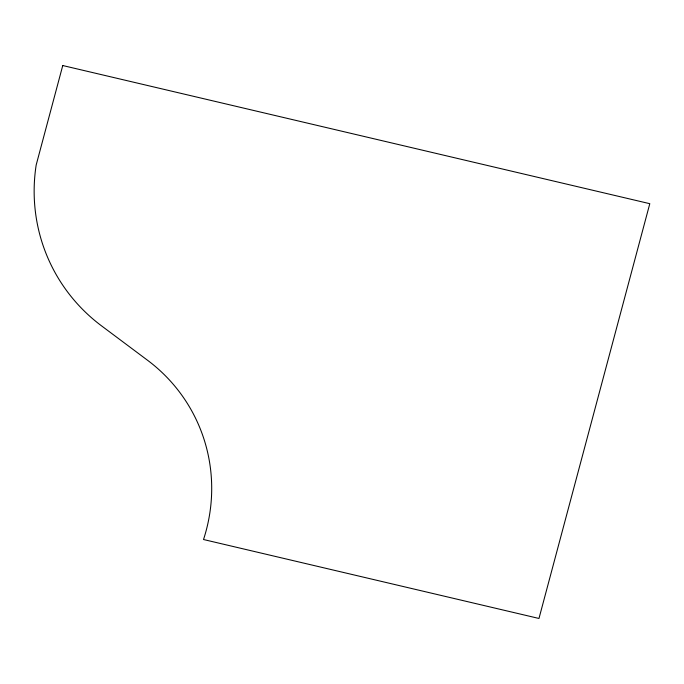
<?xml version="1.0" encoding="UTF-8"?>
<svg xmlns="http://www.w3.org/2000/svg" width="684" height="684" viewBox="0 0 684 684"><rect width="100%" height="100%" fill="white"/><g stroke="black" fill="none" stroke-linecap="round" stroke-linejoin="round"><path stroke-width="1.03" d="M62.757 65.536L36.175 165.024A177.43 172.163 -27.7 0 0 101.54 325.866L147.522 360.246A168.974 163.946 -27.7 0 1 203.516 539.522L538.975 618.464L649.8 203.687L62.757 65.536"/></g></svg>
